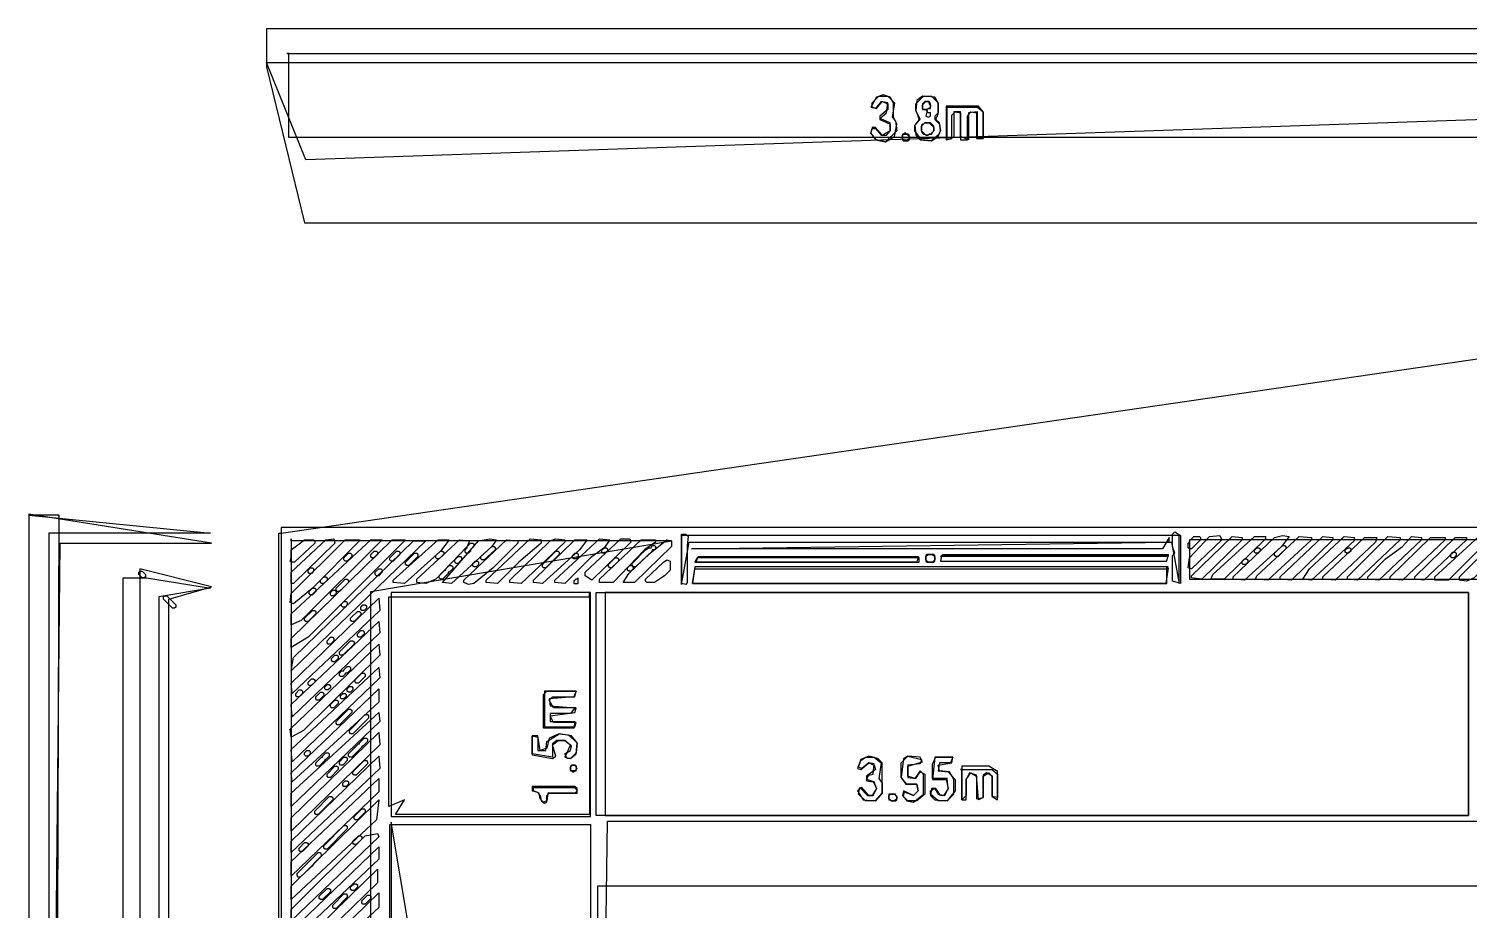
# Model space of a CAD drawing. Header units: millimetres. Extents: x 78 to 4002, y 104 to 3999.
# Drawn here: x 121 to 1406, y 3176 to 3963 of the extents above; entities that cross this region are included whole.
import ezdxf

# ---------------------------------------------------------------- set-up
doc = ezdxf.new("R2010")
doc.units = ezdxf.units.MM

msp = doc.modelspace()

# ---------------------------------------------------------------- linework, layer by layer
for points in [[(333, 3929), (367, 3790), (3724, 3790), (3756, 3963), (333, 3963)], [(333, 3933), (2906, 3933), (368, 3846), (333, 3933)], [(351, 3941), (3731, 3941), (3738, 3866), (353, 3866), (353, 3941)], [(883, 3904), (877, 3902), (872, 3893), (877, 3892), (882, 3898), (887, 3896), (887, 3891), (880, 3885), (880, 3882), (889, 3878), (889, 3872), (882, 3868), (876, 3875), (873, 3875), (872, 3870), (876, 3864), (885, 3862), (893, 3867), (895, 3878), (892, 3884), (892, 3897), (889, 3902), (883, 3904)], [(879, 3903), (887, 3903), (893, 3897), (891, 3884), (894, 3881), (895, 3872), (885, 3862), (877, 3864), (872, 3870), (873, 3874), (876, 3874), (881, 3868), (886, 3868), (889, 3872), (889, 3879), (880, 3883), (886, 3888), (887, 3897), (881, 3898), (876, 3892), (873, 3893), (873, 3897), (879, 3903)], [(919, 3903), (926, 3903), (932, 3897), (932, 3888), (929, 3885), (929, 3882), (933, 3878), (934, 3872), (932, 3868), (926, 3863), (917, 3864), (911, 3872), (911, 3877), (916, 3882), (912, 3890), (912, 3896), (919, 3903)], [(918, 3903), (913, 3899), (912, 3890), (915, 3882), (911, 3877), (912, 3868), (916, 3864), (926, 3863), (932, 3867), (934, 3872), (933, 3879), (930, 3882), (932, 3887), (932, 3897), (929, 3902), (918, 3903)], [(923, 3898), (924, 3897), (924, 3896), (925, 3895), (925, 3893), (924, 3892), (923, 3892), (922, 3891), (919, 3891), (918, 3892), (918, 3895), (921, 3898), (923, 3898)], [(920, 3898), (918, 3896), (918, 3891), (921, 3891), (922, 3890), (921, 3885), (923, 3884), (925, 3885), (925, 3888), (923, 3888), (922, 3889), (922, 3891), (923, 3892), (925, 3892), (925, 3896), (924, 3898), (920, 3898)], [(939, 3894), (939, 3864), (944, 3865), (944, 3886), (947, 3889), (952, 3888), (952, 3864), (958, 3864), (958, 3885), (961, 3889), (966, 3888), (966, 3865), (972, 3865), (972, 3889), (968, 3894), (939, 3894)], [(939, 3893), (967, 3893), (972, 3889), (972, 3865), (967, 3866), (967, 3889), (959, 3888), (959, 3864), (952, 3867), (952, 3889), (946, 3889), (946, 3866), (940, 3864), (940, 3893)], [(900, 3869), (900, 3864), (901, 3863), (905, 3863), (906, 3864), (906, 3868), (905, 3869), (904, 3869), (903, 3870), (902, 3870), (901, 3869), (900, 3869)], [(900, 3868), (901, 3869), (904, 3869), (906, 3867), (906, 3865), (904, 3863), (902, 3863), (900, 3865), (900, 3868)], [(920, 3879), (924, 3879), (928, 3875), (928, 3872), (925, 3869), (924, 3869), (923, 3868), (921, 3868), (917, 3872), (917, 3876), (920, 3879)], [(918, 3878), (917, 3877), (917, 3871), (919, 3869), (920, 3869), (921, 3868), (923, 3868), (924, 3869), (926, 3869), (928, 3872), (928, 3876), (925, 3879), (920, 3879), (919, 3878), (918, 3878)], [(346, 3513), (2041, 3760), (3743, 3517), (3743, 759), (1400, 759), (1400, 1524), (910, 1107), (441, 1254), (441, 799), (1040, 799), (589, 1156), (1146, 748), (344, 748), (344, 3513)], [(346, 3514), (346, 745), (1145, 745), (1369, 1029), (1400, 748), (3769, 748), (3769, 3517), (2728, 3517), (2728, 3758), (1449, 3758), (1449, 3518), (346, 3518)], [(121, 3530), (121, 730), (149, 3504), (284, 3504), (121, 3530)], [(121, 3529), (283, 3513), (139, 3513), (139, 730), (148, 3529)], [(416, 3506), (374, 3464), (357, 3450), (354, 3451), (355, 3459), (403, 3507), (416, 3507)], [(376, 3506), (376, 3504), (358, 3487), (355, 3487), (354, 3488), (355, 3491), (355, 3498), (367, 3507), (375, 3507), (376, 3506)], [(393, 3508), (394, 3504), (357, 3468), (355, 3468), (355, 3478), (386, 3507), (393, 3508)], [(355, 3508), (355, 753), (1135, 753), (1066, 1031), (1066, 788), (409, 788), (409, 1263), (1072, 1263), (1072, 1541), (1031, 1279), (427, 1279), (427, 1772), (1074, 1772), (426, 1797), (426, 3461), (694, 3506), (355, 3506)], [(457, 3507), (370, 3420), (355, 3411), (355, 3419), (445, 3507), (457, 3507)], [(436, 3507), (364, 3435), (355, 3431), (355, 3441), (426, 3507), (436, 3507)], [(496, 3507), (488, 3497), (456, 3468), (446, 3469), (446, 3471), (486, 3507), (496, 3507)], [(514, 3506), (512, 3501), (484, 3472), (475, 3468), (467, 3469), (467, 3472), (505, 3507), (514, 3506)], [(538, 3507), (534, 3501), (498, 3468), (490, 3469), (522, 3506), (532, 3508), (538, 3507)], [(557, 3506), (557, 3504), (535, 3482), (518, 3468), (513, 3467), (509, 3469), (509, 3471), (547, 3507), (557, 3506)], [(578, 3507), (578, 3504), (558, 3487), (539, 3468), (529, 3469), (529, 3471), (568, 3508), (578, 3507)], [(599, 3507), (599, 3505), (560, 3468), (550, 3469), (550, 3471), (586, 3506), (591, 3508), (599, 3507)], [(619, 3507), (612, 3498), (579, 3468), (571, 3469), (571, 3471), (608, 3507), (619, 3507)], [(639, 3507), (634, 3500), (622, 3491), (599, 3468), (590, 3469), (590, 3471), (630, 3508), (639, 3507)], [(657, 3508), (658, 3505), (623, 3471), (617, 3475), (617, 3478), (649, 3508), (657, 3508)], [(680, 3507), (680, 3505), (670, 3498), (642, 3469), (630, 3469), (630, 3472), (667, 3507), (680, 3507)], [(694, 3506), (694, 3501), (661, 3469), (651, 3469), (656, 3477), (675, 3495), (690, 3507), (694, 3506)], [(704, 3512), (707, 3512), (709, 3510), (708, 3502), (708, 3469), (707, 3467), (703, 3468), (703, 3512)], [(1148, 3511), (703, 3511), (703, 3467), (710, 3505), (1140, 3505), (1147, 3468), (1147, 3511)], [(1138, 3509), (1132, 3499), (712, 3499), (1138, 3505)], [(1143, 3514), (1148, 3511), (1148, 3468), (1141, 3470), (1141, 3493), (1143, 3495), (1141, 3501), (1141, 3512), (1143, 3514)], [(1183, 3511), (1185, 3507), (1158, 3481), (1155, 3482), (1156, 3491), (1174, 3510), (1183, 3511)], [(1165, 3510), (1166, 3509), (1166, 3507), (1158, 3499), (1156, 3499), (1155, 3500), (1155, 3504), (1156, 3505), (1156, 3506), (1160, 3510), (1165, 3510)], [(1156, 3507), (1156, 3472), (1413, 3472), (1413, 3207), (1780, 3207), (1780, 3246), (1502, 3246), (1502, 3507), (1156, 3507)], [(1203, 3509), (1203, 3507), (1167, 3472), (1158, 3473), (1158, 3475), (1194, 3510), (1203, 3509)], [(1224, 3510), (1224, 3508), (1187, 3472), (1175, 3472), (1177, 3476), (1214, 3510), (1224, 3510)], [(1245, 3510), (1238, 3501), (1205, 3471), (1195, 3472), (1195, 3474), (1232, 3509), (1239, 3511), (1245, 3510)], [(1265, 3509), (1265, 3507), (1226, 3471), (1215, 3472), (1216, 3475), (1254, 3510), (1265, 3509)], [(1284, 3509), (1284, 3507), (1247, 3471), (1237, 3472), (1237, 3474), (1275, 3510), (1284, 3509)], [(1303, 3509), (1303, 3506), (1265, 3471), (1257, 3472), (1263, 3481), (1294, 3510), (1303, 3509)], [(1323, 3509), (1322, 3505), (1286, 3471), (1275, 3472), (1275, 3474), (1312, 3509), (1323, 3509)], [(1344, 3509), (1344, 3507), (1306, 3471), (1297, 3472), (1297, 3474), (1333, 3510), (1344, 3509)], [(1363, 3509), (1363, 3507), (1325, 3471), (1315, 3472), (1315, 3474), (1331, 3490), (1346, 3501), (1354, 3510), (1363, 3509)], [(1384, 3509), (1384, 3507), (1346, 3471), (1335, 3472), (1335, 3474), (1371, 3509), (1384, 3509)], [(1403, 3509), (1403, 3507), (1365, 3471), (1357, 3472), (1357, 3474), (1393, 3509), (1403, 3509)], [(1423, 3509), (1423, 3507), (1387, 3471), (1375, 3471), (1375, 3474), (1414, 3510), (1423, 3509)], [(1445, 3509), (1445, 3507), (1410, 3473), (1403, 3470), (1397, 3471), (1397, 3474), (1432, 3509), (1445, 3509)], [(475, 3506), (355, 3390), (357, 3402), (464, 3506), (475, 3506)], [(408, 3495), (409, 3494), (409, 3492), (405, 3488), (403, 3488), (402, 3489), (402, 3491), (406, 3495), (408, 3495)], [(431, 3497), (432, 3496), (432, 3494), (429, 3491), (427, 3491), (426, 3492), (426, 3494), (429, 3497), (431, 3497)], [(451, 3497), (452, 3496), (452, 3494), (446, 3488), (444, 3488), (443, 3489), (443, 3491), (449, 3497), (451, 3497)], [(467, 3495), (468, 3494), (468, 3492), (460, 3484), (458, 3484), (457, 3485), (457, 3487), (465, 3495), (467, 3495)], [(490, 3497), (491, 3496), (491, 3494), (487, 3490), (485, 3490), (484, 3491), (484, 3493), (488, 3497), (490, 3497)], [(517, 3504), (518, 3503), (518, 3501), (515, 3498), (515, 3497), (513, 3495), (511, 3495), (510, 3496), (510, 3498), (512, 3500), (512, 3501), (515, 3504), (517, 3504)], [(536, 3501), (537, 3500), (537, 3498), (527, 3489), (525, 3489), (524, 3490), (524, 3492), (534, 3501), (536, 3501)], [(593, 3497), (594, 3496), (594, 3494), (582, 3482), (580, 3482), (579, 3483), (579, 3485), (591, 3497), (593, 3497)], [(608, 3495), (610, 3495), (611, 3494), (611, 3492), (609, 3490), (607, 3490), (606, 3491), (606, 3493), (608, 3495)], [(634, 3500), (636, 3500), (637, 3499), (637, 3497), (635, 3495), (633, 3495), (632, 3496), (632, 3498), (634, 3500)], [(680, 3501), (680, 3499), (679, 3498), (677, 3498), (677, 3497), (662, 3483), (660, 3483), (659, 3484), (659, 3486), (671, 3498), (674, 3500), (676, 3500), (677, 3502), (679, 3502), (680, 3501)], [(923, 3494), (927, 3494), (929, 3492), (929, 3489), (927, 3487), (923, 3487), (921, 3489), (921, 3492), (923, 3494)], [(922, 3494), (921, 3493), (921, 3488), (922, 3487), (928, 3487), (929, 3488), (929, 3493), (928, 3494), (922, 3494)], [(1137, 3492), (934, 3492), (936, 3494), (1137, 3494)], [(1216, 3500), (1218, 3500), (1219, 3499), (1219, 3497), (1217, 3495), (1215, 3495), (1214, 3496), (1214, 3498), (1216, 3500)], [(1241, 3502), (1242, 3501), (1242, 3499), (1235, 3492), (1233, 3492), (1232, 3493), (1232, 3495), (1239, 3502), (1241, 3502)], [(1297, 3500), (1299, 3500), (1300, 3499), (1300, 3497), (1298, 3495), (1296, 3495), (1295, 3496), (1295, 3498), (1297, 3500)], [(1391, 3496), (1393, 3496), (1394, 3495), (1394, 3493), (1392, 3491), (1390, 3491), (1389, 3492), (1389, 3494), (1391, 3496)], [(220, 3481), (220, 1798), (246, 1784), (246, 3454), (284, 3465), (220, 3481)], [(372, 3482), (374, 3482), (375, 3481), (375, 3479), (373, 3477), (371, 3477), (370, 3478), (370, 3480), (372, 3482)], [(435, 3481), (436, 3480), (436, 3478), (433, 3475), (431, 3475), (430, 3476), (430, 3478), (433, 3481), (435, 3481)], [(498, 3484), (499, 3483), (499, 3481), (496, 3478), (495, 3478), (495, 3477), (490, 3472), (488, 3472), (487, 3473), (487, 3475), (492, 3480), (493, 3480), (493, 3481), (496, 3484), (498, 3484)], [(506, 3492), (507, 3491), (507, 3489), (504, 3486), (502, 3486), (501, 3487), (501, 3489), (504, 3492), (506, 3492)], [(519, 3488), (521, 3488), (522, 3487), (522, 3485), (520, 3483), (518, 3483), (517, 3484), (517, 3486), (519, 3488)], [(646, 3491), (647, 3490), (647, 3488), (641, 3482), (639, 3482), (638, 3483), (638, 3485), (644, 3491), (646, 3491)], [(657, 3484), (659, 3484), (660, 3483), (660, 3481), (658, 3479), (656, 3479), (655, 3480), (655, 3482), (657, 3484)], [(693, 3488), (693, 3480), (688, 3475), (679, 3469), (672, 3469), (671, 3470), (671, 3472), (687, 3487), (690, 3489), (693, 3488)], [(1137, 3483), (715, 3483), (713, 3468), (1136, 3468), (1136, 3483)], [(1137, 3482), (1135, 3468), (713, 3468), (715, 3481), (1137, 3481)], [(915, 3491), (717, 3491), (715, 3487), (915, 3487)], [(914, 3492), (913, 3487), (716, 3487), (718, 3492), (914, 3492)], [(1137, 3493), (935, 3493), (934, 3488), (1136, 3488), (1137, 3493)], [(1205, 3490), (1207, 3490), (1208, 3489), (1208, 3487), (1206, 3485), (1204, 3485), (1203, 3486), (1203, 3488), (1205, 3490)], [(226, 3473), (283, 3464), (237, 3456), (237, 1785), (205, 1799), (205, 3473)], [(219, 3478), (220, 3479), (222, 3479), (225, 3476), (225, 3474), (224, 3473), (222, 3473), (219, 3476), (219, 3478)], [(386, 3474), (387, 3473), (387, 3471), (384, 3468), (382, 3468), (381, 3469), (381, 3471), (384, 3474), (386, 3474)], [(405, 3472), (406, 3471), (406, 3469), (398, 3461), (396, 3461), (395, 3462), (395, 3464), (403, 3472), (405, 3472)], [(611, 3473), (610, 3472), (609, 3472), (607, 3470), (607, 3468), (611, 3468), (611, 3473)], [(241, 3456), (242, 3457), (244, 3457), (252, 3449), (252, 3447), (251, 3446), (249, 3446), (241, 3454), (241, 3456)], [(376, 3464), (377, 3463), (377, 3461), (374, 3458), (372, 3458), (371, 3459), (371, 3461), (374, 3464), (376, 3464)], [(392, 3462), (394, 3462), (395, 3461), (395, 3459), (393, 3457), (391, 3457), (390, 3458), (390, 3460), (392, 3462)], [(3648, 3461), (2771, 3461), (2771, 1761), (2518, 3198), (628, 3198), (628, 2157), (444, 3255), (444, 1805), (1083, 1805), (441, 1296), (1703, 1778), (1952, 1000), (1952, 1776), (2572, 1776), (1990, 1597), (1990, 811), (2676, 811), (2852, 1780), (2964, 809), (3667, 809), (2945, 2193), (3294, 2542), (3659, 2061), (3659, 3461)], [(621, 3460), (621, 3262), (448, 3262), (456, 3275), (442, 3269), (442, 3456), (621, 3456)], [(622, 3460), (444, 3460), (444, 3260), (622, 3260), (622, 3460)], [(1405, 3460), (1405, 3261), (627, 3261), (627, 3460), (1405, 3460)], [(1405, 3460), (635, 3460), (635, 3261), (1405, 3261), (1405, 3460)], [(433, 3455), (434, 3444), (356, 3370), (355, 3379), (433, 3455)], [(376, 3444), (377, 3443), (377, 3441), (370, 3434), (368, 3434), (367, 3435), (367, 3437), (374, 3444), (376, 3444)], [(402, 3452), (404, 3452), (405, 3451), (405, 3449), (403, 3447), (401, 3447), (400, 3448), (400, 3450), (402, 3452)], [(416, 3443), (417, 3442), (417, 3440), (411, 3434), (409, 3434), (408, 3435), (408, 3437), (414, 3443), (416, 3443)], [(419, 3449), (421, 3449), (422, 3448), (422, 3446), (420, 3444), (418, 3444), (417, 3445), (417, 3447), (419, 3449)], [(433, 3434), (434, 3424), (356, 3349), (355, 3360), (433, 3434)], [(392, 3420), (393, 3419), (393, 3417), (390, 3414), (388, 3414), (387, 3415), (387, 3417), (390, 3420), (392, 3420)], [(410, 3417), (411, 3416), (411, 3414), (401, 3404), (399, 3404), (398, 3405), (398, 3407), (408, 3417), (410, 3417)], [(419, 3426), (420, 3425), (420, 3423), (417, 3420), (415, 3420), (414, 3421), (414, 3423), (417, 3426), (419, 3426)], [(433, 3414), (434, 3404), (366, 3337), (355, 3331), (354, 3338), (433, 3414)], [(396, 3404), (397, 3403), (397, 3401), (394, 3398), (392, 3398), (391, 3399), (391, 3401), (394, 3404), (396, 3404)], [(433, 3393), (434, 3384), (356, 3309), (355, 3320), (433, 3393)], [(407, 3394), (408, 3393), (408, 3391), (405, 3388), (403, 3388), (403, 3387), (401, 3385), (399, 3385), (398, 3386), (398, 3388), (400, 3390), (402, 3390), (402, 3391), (405, 3394), (407, 3394)], [(375, 3383), (376, 3382), (376, 3380), (373, 3377), (371, 3377), (370, 3378), (370, 3380), (373, 3383), (375, 3383)], [(420, 3388), (421, 3387), (421, 3385), (415, 3379), (413, 3379), (412, 3380), (412, 3382), (418, 3388), (420, 3388)], [(433, 3374), (433, 3362), (356, 3291), (355, 3299), (433, 3374)], [(364, 3373), (365, 3372), (365, 3370), (362, 3367), (360, 3367), (359, 3368), (359, 3370), (362, 3373), (364, 3373)], [(383, 3371), (384, 3370), (384, 3368), (380, 3364), (378, 3364), (377, 3365), (377, 3367), (381, 3371), (383, 3371)], [(387, 3378), (389, 3378), (390, 3377), (390, 3375), (388, 3373), (386, 3373), (385, 3374), (385, 3376), (387, 3378)], [(401, 3370), (403, 3370), (404, 3369), (404, 3367), (402, 3365), (400, 3365), (399, 3366), (399, 3368), (401, 3370)], [(407, 3376), (409, 3376), (410, 3375), (410, 3373), (408, 3371), (406, 3371), (405, 3372), (405, 3374), (407, 3376)], [(583, 3372), (609, 3372), (607, 3367), (585, 3365), (586, 3359), (608, 3357), (604, 3352), (586, 3352), (586, 3345), (608, 3345), (607, 3339), (580, 3339), (580, 3369), (583, 3372)], [(581, 3371), (581, 3340), (608, 3340), (609, 3344), (589, 3344), (586, 3350), (608, 3353), (609, 3357), (589, 3357), (585, 3364), (588, 3367), (608, 3367), (609, 3372), (581, 3372)], [(433, 3353), (434, 3345), (355, 3269), (355, 3281), (433, 3353)], [(396, 3364), (397, 3363), (397, 3361), (393, 3357), (391, 3357), (390, 3358), (390, 3360), (394, 3364), (396, 3364)], [(408, 3356), (409, 3355), (409, 3353), (398, 3342), (396, 3342), (395, 3343), (395, 3345), (406, 3356), (408, 3356)], [(423, 3351), (424, 3350), (424, 3348), (410, 3334), (408, 3334), (407, 3335), (407, 3337), (421, 3351), (423, 3351)], [(433, 3335), (434, 3324), (355, 3247), (355, 3259), (433, 3335)], [(422, 3330), (423, 3329), (423, 3327), (419, 3323), (418, 3323), (418, 3322), (409, 3313), (407, 3313), (406, 3314), (406, 3316), (415, 3325), (416, 3325), (416, 3326), (420, 3330), (422, 3330)], [(610, 3326), (609, 3317), (604, 3312), (601, 3312), (599, 3316), (604, 3319), (605, 3323), (599, 3328), (592, 3328), (588, 3325), (588, 3313), (570, 3316), (570, 3332), (575, 3331), (575, 3319), (582, 3319), (583, 3327), (594, 3334), (602, 3333), (610, 3326)], [(610, 3326), (605, 3332), (594, 3334), (585, 3330), (583, 3321), (577, 3319), (575, 3332), (570, 3332), (570, 3315), (588, 3312), (591, 3314), (588, 3324), (593, 3328), (599, 3328), (604, 3324), (599, 3313), (604, 3312), (609, 3316), (610, 3326)], [(369, 3319), (371, 3319), (372, 3318), (372, 3316), (370, 3314), (368, 3314), (367, 3315), (367, 3317), (369, 3319)], [(388, 3317), (389, 3316), (389, 3314), (386, 3311), (385, 3311), (385, 3310), (380, 3305), (378, 3305), (377, 3306), (377, 3308), (382, 3313), (383, 3313), (383, 3314), (386, 3317), (388, 3317)], [(433, 3314), (434, 3303), (355, 3228), (355, 3238), (433, 3314)], [(396, 3305), (397, 3304), (397, 3302), (390, 3295), (388, 3295), (387, 3296), (387, 3298), (394, 3305), (396, 3305)], [(404, 3313), (405, 3312), (405, 3310), (401, 3306), (399, 3306), (398, 3307), (398, 3309), (402, 3313), (404, 3313)], [(422, 3310), (423, 3309), (423, 3307), (413, 3297), (411, 3297), (410, 3298), (410, 3300), (420, 3310), (422, 3310)], [(606, 3306), (608, 3306), (609, 3305), (609, 3302), (608, 3301), (605, 3301), (604, 3302), (604, 3304), (606, 3306)], [(605, 3306), (604, 3305), (604, 3301), (605, 3301), (606, 3300), (607, 3300), (608, 3301), (609, 3301), (609, 3302), (610, 3303), (609, 3304), (609, 3305), (608, 3306), (605, 3306)], [(870, 3314), (863, 3311), (860, 3303), (863, 3302), (870, 3308), (875, 3306), (876, 3302), (868, 3296), (868, 3292), (874, 3291), (877, 3285), (873, 3279), (870, 3279), (864, 3286), (860, 3283), (865, 3275), (876, 3274), (882, 3281), (882, 3308), (878, 3312), (870, 3314)], [(867, 3313), (875, 3313), (881, 3308), (879, 3294), (882, 3290), (882, 3281), (876, 3274), (867, 3274), (861, 3280), (862, 3286), (869, 3279), (874, 3279), (877, 3285), (875, 3291), (868, 3293), (870, 3297), (874, 3298), (875, 3307), (870, 3308), (864, 3303), (861, 3304), (863, 3310), (867, 3313)], [(905, 3314), (917, 3311), (916, 3307), (905, 3306), (905, 3295), (912, 3294), (916, 3300), (920, 3298), (920, 3280), (913, 3274), (905, 3274), (901, 3278), (902, 3282), (910, 3279), (914, 3283), (913, 3289), (904, 3289), (899, 3295), (899, 3308), (905, 3314)], [(905, 3314), (901, 3312), (899, 3295), (903, 3289), (913, 3289), (914, 3283), (910, 3279), (901, 3283), (900, 3279), (904, 3274), (910, 3273), (919, 3280), (919, 3298), (916, 3301), (911, 3294), (905, 3296), (905, 3305), (918, 3309), (916, 3313), (905, 3314)], [(930, 3313), (945, 3313), (943, 3308), (933, 3308), (932, 3301), (941, 3300), (947, 3293), (947, 3283), (940, 3274), (932, 3274), (925, 3280), (925, 3283), (929, 3285), (932, 3280), (938, 3279), (941, 3285), (940, 3294), (927, 3294), (927, 3307), (930, 3313)], [(929, 3313), (927, 3293), (939, 3293), (941, 3285), (937, 3279), (934, 3279), (930, 3285), (926, 3285), (925, 3279), (929, 3275), (940, 3274), (946, 3280), (946, 3293), (942, 3300), (933, 3301), (932, 3306), (944, 3308), (945, 3313), (929, 3313)], [(952, 3302), (980, 3302), (985, 3298), (985, 3277), (980, 3278), (980, 3296), (975, 3299), (972, 3297), (972, 3277), (968, 3275), (966, 3297), (960, 3299), (957, 3293), (957, 3279), (953, 3275), (953, 3302)], [(984, 3301), (977, 3305), (953, 3305), (953, 3275), (957, 3275), (957, 3293), (961, 3299), (966, 3296), (966, 3276), (972, 3277), (972, 3296), (977, 3299), (980, 3296), (980, 3278), (985, 3275), (985, 3301)], [(433, 3294), (433, 3282), (355, 3207), (355, 3220), (433, 3294)], [(403, 3292), (405, 3292), (406, 3291), (406, 3289), (404, 3287), (402, 3287), (401, 3288), (401, 3290), (403, 3292)], [(391, 3278), (392, 3277), (392, 3275), (379, 3262), (377, 3262), (376, 3263), (376, 3265), (389, 3278), (391, 3278)], [(570, 3286), (570, 3283), (574, 3282), (577, 3279), (578, 3274), (581, 3272), (583, 3273), (583, 3279), (585, 3281), (610, 3281), (610, 3285), (608, 3287), (570, 3287)], [(571, 3286), (608, 3286), (610, 3283), (608, 3281), (584, 3281), (583, 3274), (580, 3273), (577, 3276), (576, 3281), (571, 3283), (571, 3286)], [(888, 3279), (889, 3280), (893, 3280), (895, 3278), (895, 3276), (893, 3274), (890, 3274), (888, 3276), (888, 3279)], [(888, 3280), (888, 3275), (889, 3275), (890, 3274), (894, 3274), (895, 3275), (895, 3278), (894, 3279), (894, 3280), (888, 3280)], [(433, 3275), (431, 3257), (355, 3186), (355, 3198), (433, 3275)], [(420, 3267), (421, 3266), (421, 3264), (414, 3257), (412, 3257), (411, 3258), (411, 3260), (418, 3267), (420, 3267)], [(404, 3252), (405, 3251), (405, 3249), (387, 3231), (385, 3231), (384, 3232), (384, 3234), (402, 3252), (404, 3252)], [(443, 3253), (622, 3253), (622, 2157), (637, 3256), (2517, 3256), (2517, 2048), (2681, 1760), (2880, 2241), (3100, 1783), (2881, 1564), (2853, 1780), (2753, 1564), (2572, 1781), (1954, 1781), (1954, 1223), (1703, 1778), (1088, 1525), (869, 1720), (1080, 1807), (443, 1807), (443, 3253)], [(432, 3245), (433, 3242), (355, 3167), (355, 3177), (421, 3243), (432, 3245)], [(369, 3237), (370, 3236), (370, 3234), (365, 3229), (363, 3229), (362, 3230), (362, 3232), (367, 3237), (369, 3237)], [(417, 3243), (418, 3242), (418, 3240), (413, 3235), (411, 3235), (410, 3236), (410, 3238), (415, 3243), (417, 3243)], [(433, 3233), (433, 3222), (355, 3148), (354, 3157), (433, 3233)], [(381, 3228), (382, 3225), (375, 3218), (375, 3217), (363, 3206), (361, 3206), (360, 3209), (379, 3228), (381, 3228)], [(432, 3213), (432, 3201), (355, 3126), (354, 3137), (432, 3213)], [(413, 3200), (414, 3199), (414, 3197), (411, 3194), (409, 3194), (408, 3195), (408, 3197), (411, 3200), (413, 3200)], [(433, 3192), (433, 3179), (355, 3106), (354, 3115), (433, 3192)], [(389, 3196), (390, 3195), (390, 3193), (383, 3186), (381, 3186), (380, 3187), (380, 3189), (387, 3196), (389, 3196)], [(404, 3191), (405, 3190), (405, 3188), (395, 3178), (393, 3178), (392, 3179), (392, 3181), (402, 3191), (404, 3191)], [(425, 3190), (426, 3189), (426, 3187), (421, 3182), (419, 3182), (418, 3183), (418, 3185), (423, 3190), (425, 3190)]]:
    msp.add_lwpolyline(points, close=True)

doc.saveas('drawing.dxf')
